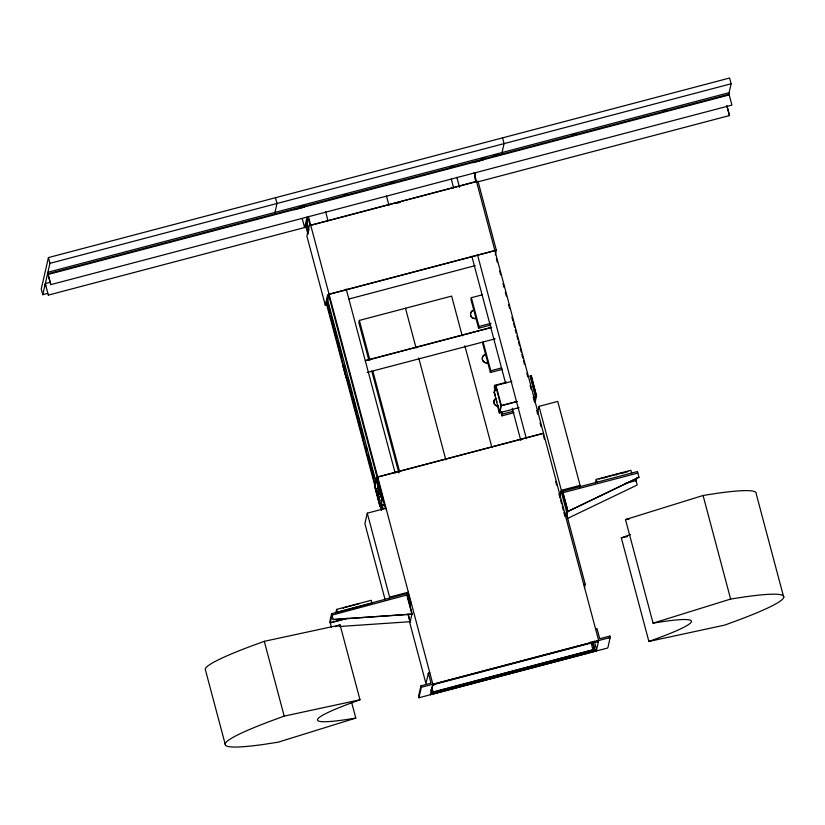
<?xml version="1.0" encoding="UTF-8"?>
<svg xmlns="http://www.w3.org/2000/svg" width="825" height="825" viewBox="0 0 825 825"><rect width="100%" height="100%" fill="white"/><g stroke="black" fill="none" stroke-linecap="round" stroke-linejoin="round"><path stroke-width="1.24" d="M47.716 273.127L50.779 284.635L731.93 105.084L728.867 93.576L731.115 83.779L729.578 78.024L48.428 257.575L41.25 288.936L42.776 294.69L47.747 293.38M42.776 294.69L49.954 263.33L48.428 257.575M45.674 285.13L45.509 285.893L45.117 284.45M48.118 274.457L47.912 272.26L729.073 92.699L729.455 94.143L729.279 94.906L48.118 274.457L50.779 284.635M306.921 226.937L48.386 295.092M274.715 213.51L277.004 203.476L275.478 197.722M306.075 227.246L308.468 216.789L307.024 217.171L304.642 227.628L302.259 218.677M310.726 225.266L476.551 181.448M325.267 305.147L327.659 294.7L496.341 250.233L477.974 181.18L309.282 225.648L306.89 236.094L325.267 305.147L326.71 304.765M326.679 304.879L329.123 294.205L494.907 250.604M343.128 366.486L346.191 377.994M462.217 335.847L451.636 296.103L359.36 320.42L358.865 322.606L368.775 359.865M410.984 603.776L408.148 593.113L331.629 613.697L329.866 621.431L331.423 627.072M406.601 593.928L411.933 614.182L333.135 619.554L411.964 614.068M335.744 613.161L336.61 609.407L371.209 600.291L371.972 603.168L337.373 612.284L336.61 609.407M343.2 608.438L343.334 607.87M386.017 508.231L367.28 513.171L364.887 523.627L385.254 600.177M376.437 477.912L374.55 486.193L379.902 506.333L380.81 506.086L382.707 497.815L377.345 477.675L376.437 477.912L381.8 498.052L379.902 506.333M377.211 478.263L377.345 477.675M474.653 177.354L475.716 172.703L474.272 173.085M389.08 599.455L389.617 597.135L367.28 513.171M501.765 153.667L504.054 143.632L502.528 137.868M482.161 294.855L471.353 297.701L470.951 299.444L478.603 328.216L490.627 325.05M407.086 594.938L332.011 615.13L330.248 622.865L344.994 618.977M495.278 254.873L496.341 250.233M478.603 328.216L479.005 326.473L471.353 297.701M490.39 372.508L490.793 370.765L483.13 341.993L482.738 343.736L490.39 372.508L502.404 369.342M429.794 672.757L428.35 673.138L431.032 683.203L420.936 685.864L418.543 696.321L418.925 697.754L607.808 647.965L610.191 637.519L609.809 636.075L599.723 638.736L597.042 628.671L595.598 629.042M418.925 697.754L421.317 687.308L420.936 685.864M428.35 673.138L425.958 683.585L409.551 621.937M506.684 382.171L494.67 385.337L494.268 387.08L495.227 390.679M493.938 392.71L495.567 385.615L500.919 405.787L499.3 412.851L519.069 407.643M495.351 396.113L494.402 392.556L496.011 385.533L501.373 405.673L499.764 412.696L497.558 404.405M430.444 694.825L432.877 684.152M431.207 689.298L431.929 694.227L594.856 651.276L593.144 642.613M593.123 649.78L433.012 692.299L431.815 687.173M513.944 412.686L501.92 415.852L501.683 411.706M531.207 375.664L536.425 396.433L533.084 397.31L535.528 396.629L530.3 375.901L531.207 375.664L536.57 395.804L535.085 402.291M534.445 401.352L535.662 396.041L530.3 375.901M537.405 413.325L539.003 406.354L557.741 401.414L580.078 485.368L579.552 487.699M559.649 497.692L561.34 490.318L539.003 406.354M637.797 473.076L562.846 492.731L562.567 490.854L561.124 491.236L566.486 511.376L565.362 516.295M566.662 516.553L567.93 510.995L562.567 490.854M595.423 483.161L596.279 479.407L630.888 470.281L631.651 473.158M604.715 478.015L604.838 477.469L599.053 478.974M584.44 587.782L585.234 584.296L566.857 515.243L565.414 515.625M610.5 476.499L610.634 475.953L605.798 477.273M616.296 474.994L616.419 474.447M622.132 473.302L627.877 471.632M596.248 651.121L598.682 640.447M636.054 480.697L636.653 478.088M567.806 511.541L638.973 477.283L637.436 471.529L562.464 491.298M609.283 638.395L609.809 636.075M727.093 106.332L729.517 115.644L726.835 105.579M606.385 477.159L606.53 477.118M638.973 477.283L567.827 511.438L563.166 493.907M567.208 518.616L637.199 485.017L635.673 479.263M359.989 699.786L284.202 716.121L269.022 721.689A304.497 20.182 -14.9 0 0 263.835 744.398L278.242 742.17L355.812 718.08A208.869 13.839 -14.9 0 1 359.989 699.786L340.086 624.979L264.299 641.314L249.119 646.882A304.497 20.182 -14.9 0 0 205.219 669.127L225.122 743.933M653.07 623.153L730.63 599.063L745.047 596.836A304.497 20.182 -14.9 0 1 739.85 619.544L724.67 625.113L648.883 641.448A208.869 13.839 -14.9 0 0 653.07 623.153L625.505 519.575L703.075 495.485L717.482 493.257A304.497 20.182 -14.9 0 1 756.185 493.721L783.75 597.3M49.954 263.33L731.115 83.779M300.042 206.621L303.765 205.631M343.747 195.092L347.459 194.112M390.761 182.696L394.505 181.717M450.161 167.042L453.874 166.062M481.511 158.782L485.244 157.792M493.948 155.502L497.671 154.523M572.251 134.857L575.984 133.877M662.991 110.942L666.724 109.962M48.293 273.694L729.455 94.143M294.257 209.756L304.353 207.096M473.034 162.638L483.13 159.978M50.294 282.274L45.323 283.583L48.355 295.206M396.423 203.352L400.146 202.362M477.211 182.047L729.537 115.541M348.954 299.011L475.19 265.629M479.005 326.473L491.019 323.307M365.403 360.608L491.607 327.339M365.372 360.721L491.587 327.453M367.228 372.446L495.155 338.827M490.793 370.765L501.6 367.919M495.557 385.646L511.871 381.346M530.166 376.53L531.073 376.293M494.402 392.556L499.3 412.851M535.662 396.041L536.57 395.804M516.986 401.517L500.93 405.756L517.223 401.486M502.322 414.109L513.14 411.252M381.8 498.052L382.707 497.815M380.944 505.498L384.656 504.529L380.047 505.704L374.684 485.564M561.34 490.318L580.078 485.368M625.02 483.512L636.085 480.593M566.486 511.376L567.93 510.995M344.324 607.613L358.772 603.797M389.617 597.135L408.354 592.195M330.268 622.751L347.48 618.224M409.973 604.075L411.417 603.704M583.791 584.678L585.234 584.296M421.317 687.308L610.191 637.519M434.177 684.43L597.094 641.479M432.537 685.637L433.981 685.255L434.27 683.987L597.197 641.046L596.908 642.304L598.342 641.933M594.567 649.409L431.65 692.35L431.011 689.958M430.763 693.413L432.207 693.031M595.124 650.079L596.568 649.698L594.248 640.994M432.032 693.794L594.949 650.842L592.659 642.211M611.789 475.654L622.215 472.942M605.725 477.376L606.726 477.087M648.883 641.448L621.318 537.869L627.536 536.528M339.044 626.546L410.221 621.699M379.345 496.588L379.696 497.836L379.335 496.475M378.201 482.996L378.51 483.966M379.562 499.527L379.902 500.589M379.634 491.174L379.83 491.896M378.706 496.506L379.16 498.135M378.376 491.226C377.458 488.122 379.283 494.557 378.335 491.391M378.252 492.174C376.643 486.626 379.706 497.609 378.087 492.061M377.871 493.938C375.942 487.039 379.129 499.702 378.025 494.526M703.075 495.485L730.63 599.063M596.279 479.407L597.042 482.285M474.169 172.693L598.661 640.551M474.849 177.798L475.85 181.531M496.372 258.679L497.362 262.412M499.682 271.126L500.682 274.859M502.992 283.573L503.993 287.306M505.312 292.277L506.302 296.01M508.623 304.724L509.613 308.457M511.933 317.161L512.923 320.894M513.593 323.39L514.583 327.123M515.243 329.608L516.233 333.341M516.904 335.827L517.894 339.56M518.554 342.055L519.544 345.788M520.214 348.274L521.204 352.007M521.864 354.492L522.864 358.225M523.524 360.711L524.514 364.444M526.835 373.158L527.825 376.891M530.145 385.605L531.135 389.338M533.455 398.042L534.445 401.775M536.766 410.489L537.756 414.222M540.076 422.926L541.066 426.659M543.386 435.373L544.376 439.106M555.637 481.408L556.627 485.141M558.948 493.855L559.938 497.588M560.608 500.074L561.598 503.807M562.258 506.302L563.248 510.036M563.918 512.521L564.908 516.254M592.866 643.809L594.196 648.811M590.824 641.716L593.051 650.11M456.875 177.262L459.494 187.327M477.397 254.409L526.371 438.673M451.327 179.118L453.616 187.935M471.848 256.266L505.591 383.295M512.222 408.179L520.822 440.529M494.67 385.337L495.309 387.729M500.971 412.252L501.92 415.852M495.98 398.485L496.928 402.033M464.857 345.778L491.958 447.624M386.512 196.102L388.967 205.312M405.498 308.261L416.078 348.006M418.718 357.937L445.82 459.783M359.36 320.42L369.94 360.164M372.91 371.343L399.682 471.941M371.755 371.033L398.846 472.88M325.669 211.839L327.958 220.667M346.201 288.987L395.196 473.148M308.364 216.408L432.857 684.265M308.055 217.779L310.045 225.246M328.577 294.927L385.522 508.942M408.045 593.557L411.025 604.756M377.53 479.449L382.563 498.434L381.655 498.671L376.293 478.531M431.743 687.503L433.012 692.299M406.704 593.495L412.067 613.635L410.097 622.236L407.921 614.058M306.725 221.44L309.045 230.144M327.247 298.588L375.922 481.501M381.882 503.889L383.202 508.87M327.968 303.517L330.619 313.469M331.279 315.954L333.929 325.916M334.589 328.402L337.239 338.353M337.899 340.849L340.55 350.8M341.21 353.286L342.21 357.019M344.52 365.733L345.52 369.466M347.841 378.17L348.831 381.903M349.491 384.398L350.481 388.132M351.151 390.617L352.141 394.35M352.801 396.835L353.791 400.568M354.461 403.064L355.451 406.797M356.111 409.282L357.101 413.016M357.772 415.501L358.762 419.234M359.422 421.719L360.422 425.452M361.082 427.948L362.072 431.681M362.732 434.167L363.732 437.9M366.042 446.614L367.043 450.347M368.363 455.317L371.013 465.279M371.673 467.765L374.323 477.716M381.604 505.096L382.604 508.829M305.941 224.307L308.261 233.021M326.803 302.703L375.138 484.368M380.768 505.519L381.758 509.252M305.642 225.617L307.962 234.321M326.174 302.765L376.499 491.896M377.159 494.381L381.459 510.562M408.354 614.677L410.19 621.803M331.629 613.697L333.135 619.554M351.563 702.137L355.812 718.08M264.299 641.314L284.202 716.121M379.83 488.627L380.294 490.401M377.767 492.979L378.232 494.742M378.706 486.183L379.129 487.874M380.717 492.092L381.067 493.577M378.345 484.698L377.933 482.707M535.147 392.525L535.322 393.422M498.052 406.312A4.269 4.259 12.9 0 1 495.052 399.042M498.104 406.096A4.269 4.259 12.9 0 1 495.99 398.145M630.496 534.528A208.869 13.839 -14.9 0 1 621.318 537.869M625.505 519.575A208.869 13.839 -14.9 0 1 629.227 518.966M335.383 626.67A208.869 13.839 -14.9 0 1 340.086 624.979M377.757 476.994L543.562 433.29L377.757 476.994M473.694 310.097L473.653 310.313A4.269 4.259 12.9 0 0 470.621 315.511A4.269 4.259 12.9 0 0 475.839 318.543L475.891 318.326A4.269 4.259 12.9 0 1 470.673 315.294A4.269 4.259 12.9 0 1 473.694 310.097M485.482 354.389L485.43 354.606A4.269 4.259 12.9 0 0 482.408 359.803A4.269 4.259 12.9 0 0 487.627 362.835L487.668 362.608A4.269 4.259 12.9 0 1 482.46 359.587A4.269 4.259 12.9 0 1 485.482 354.389M377.087 482.677L380.603 496.176L377.087 482.677M377.788 487.389L379.376 493.463L377.788 487.389M375.87 488.256L379.345 501.683L375.87 488.256"/></g></svg>
